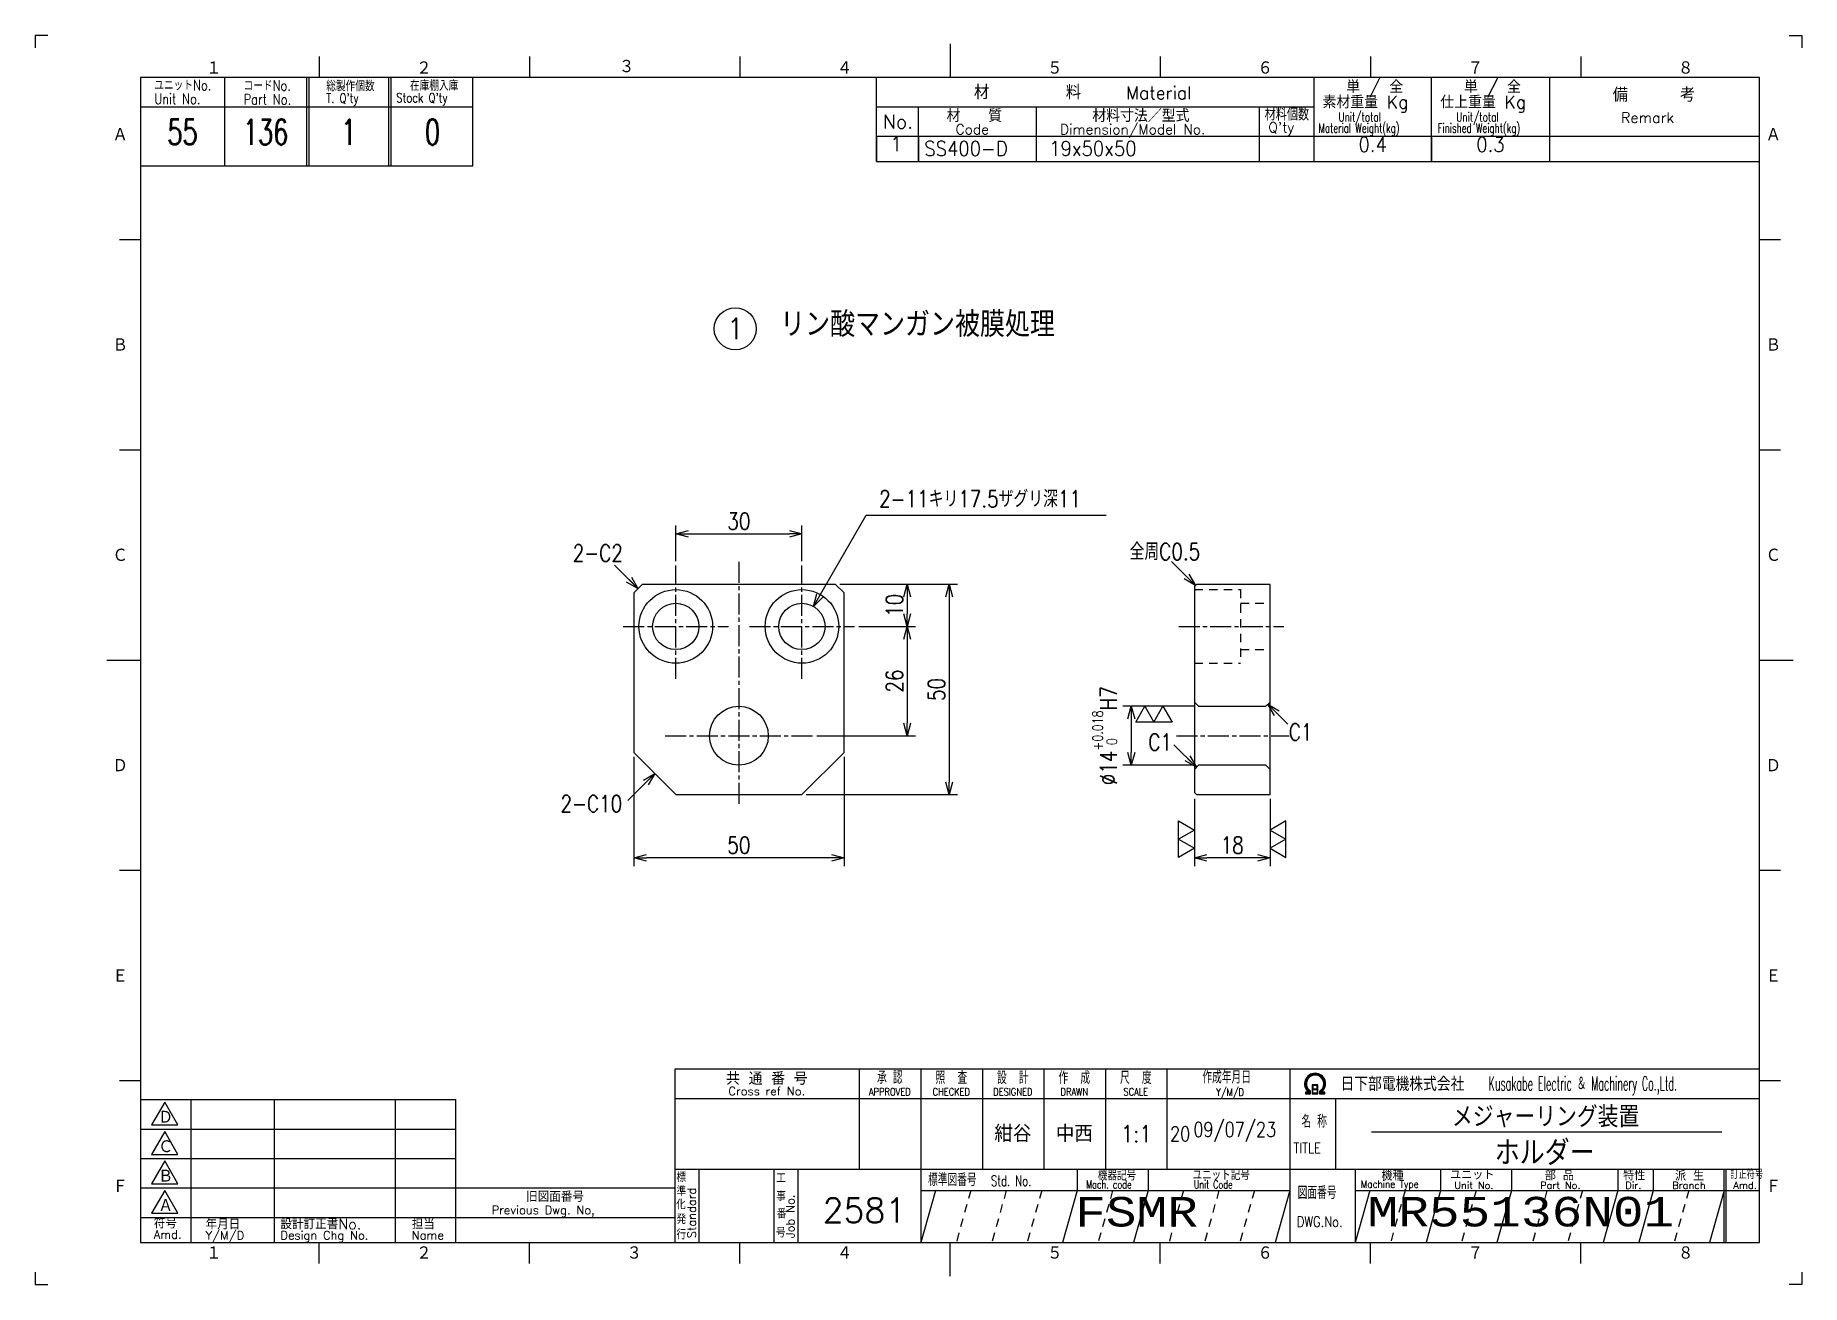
# Model space of a CAD drawing. Extents: x 0 to 420, y 0 to 297.
import ezdxf
from ezdxf.enums import TextEntityAlignment as Align

# ---------------------------------------------------------------- set-up
doc = ezdxf.new("R2010")
doc.units = 0
for name, pattern in [('GEN3A', [3.5, 2, -1.5]), ('GEN7A', [7.5, 5, -0.75, 1, -0.75]), ('HIDDEN2', [3.5, 2, -1.5])]:
    doc.linetypes.add(name, pattern=pattern)
doc.layers.get('0').update_dxf_attribs({"linetype": 'CONTINUOUS'})
doc.layers.get('DEFPOINTS').update_dxf_attribs({"linetype": 'CONTINUOUS'})
for name, color, linetype in [('2', 5, 'CONTINUOUS'), ('5', 3, 'CONTINUOUS'), ('6', 52, 'CONTINUOUS'), ('7A', 4, 'GEN7A'), ('8', 1, 'CONTINUOUS'), ('9', 3, 'HIDDEN2'), ('RAHM2', 1, 'CONTINUOUS'), ('RAHM3', 52, 'CONTINUOUS')]:
    doc.layers.add(name, color=color, linetype=linetype)
doc.styles.add('DIMENSION', font='monotxt.shx', dxfattribs={"bigfont": 'bigfont.shx'})
doc.styles.get("Standard").update_dxf_attribs({"font": 'romans.shx', "width": 0.8, "bigfont": 'extfont.shx'})
doc.dimstyles.new('GEN-ISO', dxfattribs={"dimtxt": 4, "dimasz": 3, "dimexe": 2, "dimexo": 1, "dimgap": 1, "dimtad": 3, "dimdec": 3, "dimrnd": 0.001, "dimdsep": 46, "dimtxsty": 'Standard', "dimblk": 'OPEN30', "dimcen": 0, "dimclrt": 52, "dimadec": 0, "dimazin": 0, "dimtp": 0.1, "dimtm": 0.1, "dimtfac": 0.6, "dimtdec": 3, "dimtmove": 2, "dimatfit": 3, "dimldrblk": 'OPEN30', "dimfxl": 0, "dimarcsym": 0})

# ---------------------------------------------------------------- blocks, each defined once
blk = doc.blocks.new('1A3ﾌﾞﾋﾝ')
at = {"layer": 'RAHM2', "color": 5, "linetype": 'Continuous'}
for p, q in [((3, 297), (0, 297)), ((0, 297), (0, 294)), ((217.5, 295), (217.5, 287)), ((417, 297), (420, 297)), ((420, 297), (420, 294)), ((67.5, 292), (67.5, 287)), ((117.5, 292), (117.5, 287)), ((167.5, 292), (167.5, 287)), ((267.5, 292), (267.5, 287)), ((317.5, 292), (317.5, 287)), ((367.5, 292), (367.5, 287)), ((410, 287), (25, 287)), ((25, 287), (25, 10)), ((104, 266), (104, 287)), ((410, 10), (410, 287)), ((25, 266), (64.5, 266)), ((64.5, 266), (104, 266)), ((20, 248.5), (25, 248.5)), ((410, 248.5), (415, 248.5)), ((20, 198.5), (25, 198.5)), ((410, 198.5), (415, 198.5)), ((17, 148.5), (25, 148.5)), ((410, 148.5), (418, 148.5)), ((20, 98.5), (25, 98.5)), ((410, 98.5), (415, 98.5)), ((20, 48.5), (25, 48.5)), ((410, 48.5), (415, 48.5)), ((25, 10), (410, 10)), ((67.5, 5), (67.5, 10)), ((117.5, 5), (117.5, 10)), ((217.5, 2), (217.5, 10)), ((267.5, 5), (267.5, 10)), ((317.5, 5), (317.5, 10)), ((367.5, 5), (367.5, 10)), ((0, 3), (0, 0)), ((0, 0), (3, 0)), ((420, 0), (417, 0)), ((420, 3), (420, 0))]:
    blk.add_line(p, q, dxfattribs=at)
at = {"layer": 'RAHM2', "color": 7, "linetype": 'Continuous'}
for p, q in [((45, 287), (45, 266)), ((64.5, 287), (64.5, 266)), ((65, 287), (65, 266)), ((84, 287), (84, 266)), ((84.5, 287), (84.5, 266)), ((200, 267), (200, 287)), ((304, 287), (304, 267)), ((332, 267), (332, 287)), ((360, 287), (360, 267)), ((25, 280), (64.5, 280)), ((64.5, 280), (104, 280)), ((200, 280), (304, 280)), ((210, 267), (210, 280)), ((238, 280), (238, 267)), ((291, 280), (291, 267)), ((200, 273), (410, 273)), ((200, 267), (410, 267)), ((195.93, 51.26), (195.93, 27.42)), ((210.55, 51.26), (210.55, 10)), ((225.18, 51.26), (225.18, 27.42)), ((239.8, 51.26), (239.8, 27.42)), ((254.43, 51.26), (254.43, 27.42)), ((269.05, 51.26), (269.05, 27.42)), ((298.3, 51.26), (298.3, 10)), ((25, 44), (100, 44)), ((37, 44), (37, 10)), ((56.8, 44), (56.8, 10)), ((85.6, 44), (85.6, 10)), ((100, 10), (100, 44)), ((152.05, 44.26), (410, 44.26)), ((269.05, 44.26), (269.05, 27.42)), ((298.3, 44.26), (298.3, 44.26)), ((309.17, 44.26), (309.17, 27.42)), ((25, 37), (100, 37)), ((25, 30), (100, 30)), ((152.05, 27.42), (410, 27.42)), ((157.77, 27.42), (157.77, 10)), ((175.59, 27.42), (175.59, 10)), ((181.3, 27.42), (181.3, 10)), ((247.73, 27.42), (247.73, 22.42)), ((264.59, 27.42), (264.59, 22.42)), ((313.83, 27.42), (313.83, 10)), ((334.15, 27.42), (334.15, 22.42)), ((351, 27.42), (351, 22.42)), ((376.29, 27.42), (376.29, 22.42)), ((384.72, 27.42), (384.72, 22.42)), ((401.57, 10), (401.57, 27.42)), ((402.07, 10), (402.07, 27.42)), ((25, 23), (100, 23)), ((100, 23), (152.05, 23)), ((210.55, 22.42), (298.3, 22.42)), ((313.83, 22.42), (410, 22.42)), ((25, 16), (100, 16)), ((100, 16), (152.05, 16)), ((167.5, 5), (167.5, 10))]:
    blk.add_line(p, q, dxfattribs=at)
at = {"layer": 'RAHM2', "color": 3, "linetype": 'Continuous'}
for p, q in [((317.73, 36.35), (401.03, 36.35)), ((214.02, 22.42), (210.55, 10)), ((247.73, 22.42), (244.26, 10)), ((264.59, 22.42), (261.12, 10)), ((298.3, 22.42), (294.83, 10)), ((334.15, 22.42), (330.68, 10)), ((351, 22.42), (347.54, 10)), ((376.29, 22.42), (372.82, 10)), ((384.72, 22.42), (381.25, 10))]:
    blk.add_line(p, q, dxfattribs=at)
at = {"layer": 'RAHM2', "color": 3, "linetype": 'GEN3A'}
for p, q in [((222.44, 22.42), (218.98, 10)), ((230.87, 22.42), (227.41, 10)), ((239.3, 22.42), (235.84, 10)), ((256.16, 22.42), (252.69, 10)), ((273.01, 22.42), (269.55, 10)), ((281.44, 22.42), (277.98, 10)), ((289.87, 22.42), (286.41, 10)), ((325.72, 22.42), (322.25, 10)), ((342.57, 22.42), (339.11, 10)), ((359.43, 22.42), (355.97, 10)), ((367.86, 22.42), (364.39, 10)), ((393.14, 22.42), (389.68, 10))]:
    blk.add_line(p, q, dxfattribs=at)
at = {"layer": 'RAHM2', "color": 5, "linetype": 'Continuous'}
blk.add_lwpolyline([(410, 51.26), (152.05, 51.26), (152.05, 10)], dxfattribs=at)
at = {"layer": 'RAHM2', "color": 7, "linetype": 'Continuous'}
for points in [[(303.62, 47.51), (303.62, 45.4), (304.92, 45.4), (304.92, 47.51), (303.62, 47.51)], [(303.77, 47.36), (303.77, 46.53), (304.77, 46.53), (304.77, 47.36), (303.77, 47.36)], [(304.77, 46.38), (304.77, 45.55), (303.77, 45.55), (303.77, 46.38), (304.77, 46.38)], [(302.02, 45.4), (303.22, 45.4), (303.22, 46.01)], [(302.02, 45.58), (302.97, 45.58), (302.97, 45.91)], [(302.72, 45.82), (302.72, 45.75), (302.02, 45.75), (302.02, 45.4)], [(305.32, 45.98), (305.32, 45.4), (306.58, 45.4), (306.58, 45.75), (305.85, 45.75), (305.85, 45.8)], [(305.57, 45.87), (305.57, 45.58), (306.58, 45.58)]]:
    blk.add_lwpolyline(points, dxfattribs=at)
for points in [[(30.79, 43.41), (27.65, 37.97), (33.92, 37.97)], [(30.79, 36.41), (27.65, 30.97), (33.92, 30.97)], [(30.79, 29.41), (27.65, 23.97), (33.92, 23.97)], [(30.79, 22.41), (27.65, 16.97), (33.92, 16.97)]]:
    blk.add_lwpolyline(points, close=True, dxfattribs=at)
at = {"layer": 'RAHM2', "color": 3, "linetype": 'Continuous'}
for points in [[(317.29, 22.42), (313.83, 10)], [(401.57, 22.42), (401.57, 22.42), (398.11, 10)]]:
    blk.add_lwpolyline(points, dxfattribs=at)
at = {"layer": 'RAHM2', "color": 7, "linetype": 'Continuous'}
for radius, start, end in [(2.5, 308.2706, 230.8952), (2.28, 303.9949, 234.4013), (2.06, 299.8294, 238.4756)]:
    blk.add_arc((304.3, 47.76), radius, start, end, dxfattribs=at)
at = {"layer": 'RAHM2', "color": 5, "linetype": 'Continuous'}
for s, p in [('１', (40.6, 287.58)), ('２', (90.6, 287.58)), ('４', (190.6, 287.58)), ('５', (240.6, 287.58)), ('６', (290.6, 287.58)), ('７', (340.6, 287.58)), ('８', (390.6, 287.58)), ('Ａ', (18.36, 271.74)), ('Ａ', (411.44, 271.74)), ('Ｂ', (18.36, 221.74)), ('Ｂ', (411.44, 221.74)), ('Ｃ', (18.36, 171.74)), ('Ｃ', (411.44, 171.74)), ('Ｄ', (18.36, 121.74)), ('Ｄ', (411.44, 121.74)), ('Ｅ', (18.36, 71.74)), ('Ｅ', (411.44, 71.74)), ('Ｆ', (18.36, 21.74)), ('Ｆ', (411.44, 21.74)), ('１', (40.6, 5.87)), ('２', (90.6, 5.87)), ('３', (140.6, 5.87)), ('４', (190.6, 5.87)), ('５', (240.6, 5.87)), ('６', (290.6, 5.87)), ('７', (340.6, 5.87)), ('８', (390.6, 5.87))]:
    blk.add_text(s, height=3.31, dxfattribs=at).set_placement(p)
blk.add_text('３', height=3.31, dxfattribs=at).set_placement((140.6, 289.58), align=Align.MIDDLE)
at = {"layer": 'RAHM2', "color": 7, "linetype": 'Continuous'}
for s, height, width, p in [('ユニットNo.', 2.5, 0.8, (28.29, 283.92)), ('コードNo.', 2.5, 0.8, (49.52, 283.81)), ('総製作個数', 2.5, 0.8, (69.17, 283.72)), ('在庫棚入庫', 2.5, 0.8, (89.08, 283.82)), ('Unit No.', 2.5, 0.8, (28.29, 280.64)), ('Part No.', 2.5, 0.8, (49.52, 280.53)), ("T. Q'ty", 2.2, 0.8, (69.17, 280.96)), ("Stock Q'ty", 2.2, 0.8, (85.8, 281.06)), ('材料個数', 3, 0.8, (292.32, 276.75)), ('Unit/total', 2.2, 0.7, (309.86, 276.49)), ('Unit/total', 2.2, 0.7, (337.86, 276.49)), ('Material Weight(kg)', 2.2, 0.68, (305.1, 273.86)), ('Finished Weight(kg)', 2.2, 0.68, (333.46, 273.86)), ('作成年月日', 3, 0.7, (277.49, 47.82)), ('Y/M/D', 1.8, 0.8, (280.79, 44.87)), ('Kusakabe Electric ＆ Machinery Co.,Ltd.', 3.3108, 0.5, (345.56, 46.19)), ('名 称', 3, 0.7, (301.06, 37.33)), ('20', 3.5, 0.8, (269.81, 34.08)), ('TITLE', 2.5, 0.8, (299.18, 31.25)), ('標準図番号', 3, 0.7, (212.26, 23.44)), ('Std. No.', 2.5, 0.7, (227.23, 23.44)), ('機器記号', 2.5, 0.7, (252.65, 24.77)), ('ユニット記号', 2.5, 0.7, (275.14, 24.85)), ('訂正符号', 2, 0.7, (403.01, 25.16)), ('Mach. code', 2, 0.7, (249.86, 22.83)), ('Unit Code', 2, 0.7, (275.45, 22.83)), ('図面番号', 3, 0.7, (300.15, 20.37)), ('Machine Type', 1.7, 0.9, (315.15, 23.05))]:
    blk.add_text(s, height=height, dxfattribs=dict(at, width=width)).set_placement(p)
for s, height, p in [('単 / 全', 3, (311.71, 283.26)), ('単 / 全', 3, (339.71, 283.26)), ('材\u3000\u3000\u3000\u3000\u3000料', 3.311, (223.18, 281.82)), ('Material', 3, (259.34, 281.82)), ('素材重量 Kg', 3, (306.08, 279.63)), ('仕上重量 Kg', 3, (334.08, 279.63)), ('備     考', 3.311, (375.08, 281.21)), ('No.', 3.311, (201.5, 274.82)), ('材\u3000\u3000質', 3, (216.68, 276.39)), ('材料寸法／型式', 3, (251.33, 276.39)), ('Remark', 2.5, (377.03, 276.16)), ('Code', 2.4, (218.82, 273.45)), ('Dimension/Model No.', 2.4, (243.65, 273.45)), ("Q'ty", 2.4, (293.19, 273.93)), ('Ｄ', 3.2, (29.23, 38.2)), ('Ｃ', 3.2, (29.23, 31.2)), ('Ｂ', 3.2, (29.23, 24.2)), ('標', 2, (152.44, 24.43)), ('工', 2, (176.15, 24.24)), ('機種', 2.4, (320.08, 24.76)), ('ユニット', 2.4, (336.39, 24.96)), ('部 品', 2.4, (358.93, 24.79)), ('特性', 2.4, (377.55, 24.78)), ('派 生', 2.4, (389.89, 24.72)), ('旧図面番号', 2.5, (116.71, 19.69)), ('準', 2, (152.47, 21.11)), ('事', 2, (176.17, 19.92)), ('Unit No.', 1.7, (337.39, 22.76)), ('Part No.', 1.7, (357.81, 22.76)), ('Dir.', 1.7, (378.09, 22.76)), ('Branch', 1.7, (389.24, 22.76)), ('Amd.', 1.7, (403.74, 22.76)), ('Ａ', 3.2, (29.23, 17.2)), ('Previous Dwg. No,', 2, (108.5, 16.75)), ('化', 2, (152.37, 17.95)), ('番', 2, (176.31, 15.76)), ('Amd.', 2, (28.17, 10.93)), ('符号', 2.5, (28.17, 13.37)), ('Y/M/D', 2, (40.49, 10.7)), ('年月日', 2.5, (40.49, 13.14)), ('設計訂正書No.', 2.5, (58.29, 13.18)), ('Design Chg No.', 2, (58.29, 10.75)), ('担当', 2.5, (89.5, 13.18)), ('Name', 2, (89.5, 10.75)), ('行', 2, (152.46, 10.82)), ('発', 2, (152.46, 14.47)), ('号', 2, (176.11, 11.28))]:
    blk.add_text(s, height=height, dxfattribs=at).set_placement(p)
for s, height, p in [('共 通 番 号', 3, (173.93, 49.14)), ('Cross ref No.', 2, (173.93, 46.01))]:
    blk.add_text(s, height=height, dxfattribs=at).set_placement(p, align=Align.MIDDLE)
for s, height, width, p in [('承 認', 3, 0.7, (203.18, 49.35)), ('照  査', 3, 0.7, (217.8, 49.35)), ('設  計', 3, 0.7, (232.43, 49.35)), ('作  成', 3, 0.7, (247.05, 49.35)), ('尺  度', 3, 0.7, (261.67, 49.35)), ('APPROVED', 1.8, 0.8, (203.18, 45.85)), ('CHECKED', 1.8, 0.8, (217.8, 45.85)), ('DESIGNED', 1.8, 0.8, (232.43, 45.85)), ('DRAWN', 1.8, 0.8, (247.05, 45.85)), ('SCALE', 1.8, 0.8, (261.67, 45.85)), ('DWG.No.', 2.5, 0.8, (305.41, 14.96))]:
    blk.add_text(s, height=height, dxfattribs=dict(at, width=width)).set_placement(p, align=Align.MIDDLE)
at = {"layer": 'RAHM2', "color": 7, "linetype": 'Continuous', "width": 0.844147}
blk.add_text('日下部電機株式会社', height=3.311, dxfattribs=at).set_placement((310.35, 46.06), (339.79, 46.06), align=Align.FIT)
at = {"layer": 'RAHM2', "color": 7, "linetype": 'Continuous'}
for s, p in [('Standard', (157.07, 11.05)), ('Job No.', (180.5, 11.05))]:
    blk.add_text(s, height=2, rotation=90, dxfattribs=at).set_placement(p)
at = {"layer": 'RAHM2', "color": 5, "linetype": 'Continuous', "width": 0.7}
for tag, p in [('HEADER3', (35, 274.01)), ('HEADER4', (54.75, 274)), ('HEADER15', (74.49, 274)), ('HEADER16', (94.43, 274))]:
    blk.add_attdef(tag, text='', height=6, dxfattribs=at).set_placement(p, align=Align.MIDDLE)
at = {"layer": 'RAHM2', "color": 7, "linetype": 'Continuous'}
blk.add_attdef('HEADER5', text='', height=2.5, dxfattribs=at).set_placement((63.69, 267.1), align=Align.BOTTOM_RIGHT)
for tag, height, width, p in [('HEADER1', 5, 0.9, (359.12, 40.15)), ('HEADER25', 3.2, 0.63, (46.91, 40.38)), ('HEADER23', 3.33, 0.8, (71.4, 40.2)), ('HEADER24', 3.5, 0.8, (92.57, 40.22)), ('HEADER7', 5, 0.8, (174.38, 35.8)), ('GEN-TITLE-SCA', 4, 0.85, (261.79, 35.85)), ('HEADER22', 3.2, 0.63, (46.91, 33.38)), ('HEADER20', 3.33, 0.8, (71.4, 33.2)), ('HEADER21', 3.5, 0.8, (92.57, 33.22)), ('HEADER2', 6, 0.9, (358.89, 31.68)), ('HEADER19', 3.2, 0.63, (46.91, 26.38)), ('HEADER17', 3.33, 0.8, (71.4, 26.2)), ('HEADER18', 3.5, 0.8, (92.57, 26.22)), ('HEADER11', 3.2, 0.63, (46.91, 19.38)), ('HEADER9', 3.33, 0.8, (71.4, 19.2)), ('HEADER10', 3.5, 0.8, (92.57, 19.22)), ('HEADER14', 3.31, 0.8, (126.54, 12.82))]:
    blk.add_attdef(tag, text='', height=height, dxfattribs=dict(at, width=width)).set_placement(p, align=Align.MIDDLE)
for tag, p in [('HEADER27', (232.45, 36.09)), ('HEADER26', (247.07, 36.09))]:
    blk.add_attdef(tag, text='', height=4, dxfattribs=at).set_placement(p, align=Align.MIDDLE)
at = {"layer": 'RAHM2', "color": 7, "linetype": 'Continuous', "width": 0.8}
blk.add_attdef('GEN-TITLE-DAT', text='', height=3.5, dxfattribs=at).set_placement((275.35, 34.1), align=Align.BOTTOM_LEFT)
at = {"layer": 'RAHM2', "color": 5, "linetype": 'Continuous'}
blk.add_attdef('HEADER6', text='', height=5.8, dxfattribs=at).set_placement((207.09, 13.03), align=Align.BOTTOM_RIGHT)
at = {"layer": 'RAHM2', "color": 5, "linetype": 'Continuous', "style": 'DIMENSION', "width": 1.2}
for tag, p in [('HEADER13', (213.56, 11.75)), ('HEADER12', (247.26, 11.72)), ('GEN-TITLE-DWG', (316.79, 11.74))]:
    blk.add_attdef(tag, text='', height=7.02, dxfattribs=at).set_placement(p, align=Align.BOTTOM_LEFT)
at = {"layer": 'RAHM2', "color": 5, "linetype": 'Continuous', "style": 'DIMENSION'}
blk.add_attdef('HEADER8', text='', height=7.02, dxfattribs=at).set_placement((408.58, 11.71), align=Align.BOTTOM_RIGHT)
blk = doc.blocks.new('GENBALLOON1')
blk.add_circle((0, 0), 5)
at = {"flags": 1}
blk.add_attdef('GEN_PARENT', text='', height=2.5, dxfattribs=at).set_placement((0, 0), align=Align.MIDDLE)
blk.add_attdef('REF_NO', text='', height=3.5).set_placement((0, 0), align=Align.MIDDLE)
at = {"color": 7, "flags": 1}
for tag, p in [('5GENINF', (6.43, 0.96)), ('6GENINF', (6.43, 0.63)), ('7GENINF', (6.43, 0.3)), ('8GENINF', (6.43, -0.04)), ('9GENINF', (6.43, -0.37)), ('3GENINF', (6.43, -2.34)), ('4GENINF', (6.43, -2.67)), ('10GENINF', (6.43, -0.7)), ('11GENINF', (6.43, -1)), ('12GENINF', (6.43, -1.34)), ('13GENINF', (6.43, -1.67)), ('14GENINF', (6.43, -2)), ('15GENINF', (6.43, -3)), ('16GENINF', (6.43, -3.34)), ('17GENINF', (6.43, -3.7)), ('18GENINF', (6.43, -4.04)), ('19GENINF', (6.43, -4.37)), ('20GENINF', (6.43, -4.7)), ('21GENINF', (6.43, -5.04)), ('22GENINF', (6.43, -5.37))]:
    blk.add_attdef(tag, p, '', height=0.2, dxfattribs=at)
blk = doc.blocks.new('STDBUHIN')
at = {"color": 7}
for p, q in [((0, 0), (0, -6)), ((10, 0), (10, -6)), ((38, 0), (38, -6)), ((91, 0), (91, -6)), ((104, 0), (104, -6)), ((132, 0), (132, -6)), ((160, 0), (160, -6)), ((0, -6), (210, -6))]:
    blk.add_line(p, q, dxfattribs=at)
at = {"layer": 'RAHM3', "color": 7, "width": 0.9}
for tag, p in [('1GENST', (4.710911, -4.609434)), ('4GENST', (96.434633, -4.658422)), ('5GENST', (118, -4.729)), ('6GENST', (146, -4.729))]:
    blk.add_attdef(tag, text='', height=3.5, dxfattribs=at).set_placement(p, align=Align.BOTTOM_CENTER)
at = {"layer": 'RAHM3', "color": 7}
for tag, p, width in [('2GENST', (11.373533, -4.658422), 0.8), ('3GENST', (41.070972, -4.658422), 0.8), ('7GENST', (162.759538, -4.671383), 0.9)]:
    blk.add_attdef(tag, p, '', height=3.5, dxfattribs=dict(at, width=width))
blk = doc.blocks.new('_Open30')
at = {"color": 0, "linetype": 'ByBlock', "lineweight": -2}
for p, q in [((-1, 0.27), (0, 0)), ((0, 0), (-1, -0.27)), ((0, 0), (-1, 0))]:
    blk.add_line(p, q, dxfattribs=at)
blk = doc.blocks.new('*D5')
at = {"layer": '5', "color": 0, "lineweight": -2}
for p, q in [((207.29, 153.49), (207.29, 133.49)), ((185.79, 130.49), (209.29, 130.49))]:
    blk.add_line(p, q, dxfattribs=at)
at = {"layer": 'DEFPOINTS', "color": 0}
for p in [(194.79, 156.49), (184.79, 130.49), (207.29, 130.49)]:
    blk.add_point(p, dxfattribs=at)
at = {"layer": '5', "color": 0, "lineweight": -2, "xscale": 3, "yscale": 3, "zscale": 3}
for p, rotation in [((207.29, 156.49), 90), ((207.29, 130.49), 270)]:
    blk.add_blockref('_Open30', p, dxfattribs=dict(at, rotation=rotation))
at = {"layer": '5', "color": 52, "insert": (204.29, 143.49), "char_height": 4, "attachment_point": 5, "rotation": 90}
blk.add_mtext('26', dxfattribs=at)
blk = doc.blocks.new('*D6')
at = {"layer": '5', "color": 0, "lineweight": -2}
for p, q in [((193.29, 166.49), (209.29, 166.49)), ((207.29, 163.49), (207.29, 159.49)), ((195.79, 156.49), (209.29, 156.49))]:
    blk.add_line(p, q, dxfattribs=at)
at = {"layer": 'DEFPOINTS', "color": 0}
for p in [(192.29, 166.49), (194.79, 156.49), (207.29, 156.49)]:
    blk.add_point(p, dxfattribs=at)
at = {"layer": '5', "color": 0, "lineweight": -2, "xscale": 3, "yscale": 3, "zscale": 3}
for p, rotation in [((207.29, 166.49), 90), ((207.29, 156.49), 270)]:
    blk.add_blockref('_Open30', p, dxfattribs=dict(at, rotation=rotation))
at = {"layer": '5', "color": 52, "insert": (204.29, 161.49), "char_height": 4, "attachment_point": 5, "rotation": 90}
blk.add_mtext('10', dxfattribs=at)
blk = doc.blocks.new('*D7')
at = {"layer": '5', "color": 0, "lineweight": -2}
for p, q in [((191.29, 166.49), (219.29, 166.49)), ((217.29, 163.49), (217.29, 119.49)), ((183.29, 116.49), (219.29, 116.49))]:
    blk.add_line(p, q, dxfattribs=at)
at = {"layer": 'DEFPOINTS', "color": 0}
for p in [(190.29, 166.49), (182.29, 116.49), (217.29, 116.49)]:
    blk.add_point(p, dxfattribs=at)
at = {"layer": '5', "color": 0, "lineweight": -2, "xscale": 3, "yscale": 3, "zscale": 3}
for p, rotation in [((217.29, 166.49), 90), ((217.29, 116.49), 270)]:
    blk.add_blockref('_Open30', p, dxfattribs=dict(at, rotation=rotation))
at = {"layer": '5', "color": 52, "insert": (214.29, 141.49), "char_height": 4, "attachment_point": 5, "rotation": 90}
blk.add_mtext('50', dxfattribs=at)
blk = doc.blocks.new('*D8')
at = {"layer": '5', "color": 0, "lineweight": -2}
for p, q in [((142.29, 125.49), (142.29, 99.49)), ((192.29, 125.49), (192.29, 99.49)), ((189.29, 101.49), (145.29, 101.49))]:
    blk.add_line(p, q, dxfattribs=at)
at = {"layer": 'DEFPOINTS', "color": 0}
for p in [(142.29, 126.49), (192.29, 126.49), (142.29, 101.49)]:
    blk.add_point(p, dxfattribs=at)
at = {"layer": '5', "color": 0, "lineweight": -2, "xscale": 3, "yscale": 3, "zscale": 3, "rotation": 180}
blk.add_blockref('_Open30', (142.29, 101.49), dxfattribs=at)
at = {"layer": '5', "color": 0, "lineweight": -2, "xscale": 3, "yscale": 3, "zscale": 3}
blk.add_blockref('_Open30', (192.29, 101.49), dxfattribs=at)
at = {"layer": '5', "color": 52, "insert": (167.29, 104.49), "char_height": 4, "attachment_point": 5}
blk.add_mtext('50', dxfattribs=at)
blk = doc.blocks.new('*D9')
at = {"layer": '5', "color": 0, "lineweight": -2}
for p, q in [((152.29, 171.99), (152.29, 180.49)), ((155.29, 178.49), (179.29, 178.49)), ((182.29, 171.99), (182.29, 180.49))]:
    blk.add_line(p, q, dxfattribs=at)
at = {"layer": 'DEFPOINTS', "color": 0}
for p in [(182.29, 178.49), (152.29, 170.99), (182.29, 170.99)]:
    blk.add_point(p, dxfattribs=at)
at = {"layer": '5', "color": 0, "lineweight": -2, "xscale": 3, "yscale": 3, "zscale": 3, "rotation": 180}
blk.add_blockref('_Open30', (152.29, 178.49), dxfattribs=at)
at = {"layer": '5', "color": 0, "lineweight": -2, "xscale": 3, "yscale": 3, "zscale": 3}
blk.add_blockref('_Open30', (182.29, 178.49), dxfattribs=at)
at = {"layer": '5', "color": 52, "insert": (167.29, 181.49), "char_height": 4, "attachment_point": 5}
blk.add_mtext('30', dxfattribs=at)
blk = doc.blocks.new('*D10')
at = {"layer": '5', "color": 0, "lineweight": -2}
for p, q in [((275.59, 137.49), (258.59, 137.49)), ((260.59, 134.49), (260.59, 126.49)), ((275.59, 123.49), (258.59, 123.49))]:
    blk.add_line(p, q, dxfattribs=at)
at = {"layer": 'DEFPOINTS', "color": 0}
for p in [(276.59, 137.49), (260.59, 123.49), (276.59, 123.49)]:
    blk.add_point(p, dxfattribs=at)
at = {"layer": '5', "color": 0, "lineweight": -2, "xscale": 3, "yscale": 3, "zscale": 3}
for p, rotation in [((260.59, 137.49), 90), ((260.59, 123.49), 270)]:
    blk.add_blockref('_Open30', p, dxfattribs=dict(at, rotation=rotation))
at = {"layer": '5', "color": 52, "insert": (254.29, 130.49), "char_height": 4, "attachment_point": 5, "rotation": 90}
blk.add_mtext('%%C14{\\H2.400000;\\S+0.018^  0;}H7', dxfattribs=at)
blk = doc.blocks.new('*D11')
at = {"layer": '5', "color": 0, "lineweight": -2}
for p, q in [((275.59, 115.49), (275.59, 99.49)), ((293.59, 115.49), (293.59, 99.49)), ((290.59, 101.49), (278.59, 101.49))]:
    blk.add_line(p, q, dxfattribs=at)
at = {"layer": 'DEFPOINTS', "color": 0}
for p in [(275.59, 116.49), (293.59, 116.49), (275.59, 101.49)]:
    blk.add_point(p, dxfattribs=at)
at = {"layer": '5', "color": 0, "lineweight": -2, "xscale": 3, "yscale": 3, "zscale": 3, "rotation": 180}
blk.add_blockref('_Open30', (275.59, 101.49), dxfattribs=at)
at = {"layer": '5', "color": 0, "lineweight": -2, "xscale": 3, "yscale": 3, "zscale": 3}
blk.add_blockref('_Open30', (293.59, 101.49), dxfattribs=at)
at = {"layer": '5', "color": 52, "insert": (284.59, 104.49), "char_height": 4, "attachment_point": 5}
blk.add_mtext('18', dxfattribs=at)

msp = doc.modelspace()

# ---------------------------------------------------------------- linework, layer by layer
at = {"layer": '2'}
for p, q in [((144.2864, 166.4862), (142.2864, 164.4862)), ((142.2864, 164.4862), (142.2864, 126.4862)), ((190.2864, 166.4862), (144.2864, 166.4862)), ((192.2864, 164.4862), (190.2864, 166.4862)), ((192.2864, 126.4862), (192.2864, 164.4862)), ((276.0891, 166.4862), (275.5891, 165.9862)), ((275.5891, 165.9862), (275.5891, 116.9862)), ((293.5891, 166.4862), (276.0891, 166.4862)), ((293.5891, 116.4862), (293.5891, 166.4862)), ((276.5891, 137.4862), (275.5891, 138.4862)), ((276.5891, 137.4862), (292.5891, 137.4862)), ((292.5891, 137.4862), (293.5891, 138.4862)), ((142.2864, 126.4862), (152.2864, 116.4862)), ((182.2864, 116.4862), (192.2864, 126.4862)), ((276.5891, 123.4862), (275.5891, 122.4862)), ((292.5891, 123.4862), (276.5891, 123.4862)), ((292.5891, 123.4862), (293.5891, 122.4862)), ((152.2864, 116.4862), (182.2864, 116.4862)), ((275.5891, 116.9862), (276.0891, 116.4862)), ((276.0891, 116.4862), (293.5891, 116.4862))]:
    msp.add_line(p, q, dxfattribs=at)
for centre, radius in [((152.2864, 156.4862), 8.75), ((182.2864, 156.4862), 8.75), ((152.2864, 156.4862), 5.5), ((182.2864, 156.4862), 5.5), ((167.2864, 130.4862), 7)]:
    msp.add_circle(centre, radius, dxfattribs=at)
at = {"layer": '5'}
msp.add_line((197.5724, 182.9623), (254.6541, 182.9623), dxfattribs=at)
at = {"layer": '7A'}
for p, q in [((152.2864, 143.9862), (152.2864, 170.9862)), ((167.2864, 171.8144), (167.2864, 113.9862)), ((182.2864, 143.9862), (182.2864, 170.9862)), ((139.7864, 156.4862), (164.7864, 156.4862)), ((169.7864, 156.4862), (194.7864, 156.4862)), ((271.8754, 156.4862), (296.8769, 156.4862)), ((149.7864, 130.4862), (184.7864, 130.4862)), ((271.3278, 130.4862), (298.1548, 130.4862))]:
    msp.add_line(p, q, dxfattribs=at)
at = {"layer": '8'}
for points in [[(263.8032, 137.4862), (265.9682, 133.7362), (261.6382, 133.7362), (263.8032, 137.4862)], [(268.1332, 137.4862), (270.2982, 133.7362), (265.9682, 133.7362), (268.1332, 137.4862)], [(275.5891, 108.0617), (271.8391, 105.8967), (271.8391, 110.2267), (275.5891, 108.0617)], [(293.5891, 108.0617), (297.3391, 105.8967), (297.3391, 110.2267), (293.5891, 108.0617)], [(275.5891, 103.7317), (271.8391, 101.5667), (271.8391, 105.8967), (275.5891, 103.7317)], [(293.5891, 103.7317), (297.3391, 101.5667), (297.3391, 105.8967), (293.5891, 103.7317)]]:
    msp.add_lwpolyline(points, close=True, dxfattribs=at)
at = {"layer": '9'}
for p, q in [((275.5891, 165.2362), (286.5891, 165.2362)), ((286.5891, 165.2362), (286.5891, 147.7362)), ((286.5891, 161.9862), (293.5891, 161.9862)), ((275.5891, 147.7362), (286.5891, 147.7362)), ((286.5891, 150.9862), (293.5891, 150.9862))]:
    msp.add_line(p, q, dxfattribs=at)

# ---------------------------------------------------------------- block references
at = {"layer": '2'}
msp.add_blockref('1A3ﾌﾞﾋﾝ', (0, 0), dxfattribs=at).add_auto_attribs({'GEN-TITLE-DWG': 'MR55136N01', 'GEN-TITLE-DAT': '09/07/23', 'GEN-TITLE-SCA': '1:1', 'HEADER1': 'メジャーリング装置', 'HEADER2': 'ホルダー', 'HEADER3': '55', 'HEADER4': '136', 'HEADER6': '2581', 'HEADER12': 'FSMR', 'HEADER15': '1', 'HEADER16': '0', 'HEADER27': '紺谷', 'HEADER26': '中西'})
at = {"layer": '5'}
ref = msp.add_blockref('GENBALLOON1', (166.4262, 227.2406), dxfattribs=at)
ref.add_attrib('REF_NO', '1', dxfattribs={"color": 7, "height": 5, "width": 0.9}).set_placement((166.4262, 227.2406), align=Align.MIDDLE_CENTER)
at = {"layer": 'RAHM2'}
ref = msp.add_blockref('STDBUHIN', (200, 273), dxfattribs=at)
ref.add_attrib('1GENST', '1', dxfattribs={"layer": 'RAHM3', "color": 7, "height": 3.5, "width": 0.9}).set_placement((204.711, 268.3906), align=Align.BOTTOM_CENTER)
ref.add_attrib('2GENST', 'SS400-D', (211.3736, 268.3416), dxfattribs={"layer": 'RAHM3', "color": 7, "height": 3.5, "width": 0.9})
ref.add_attrib('3GENST', '19x50x50', (241.071, 268.3416), dxfattribs={"layer": 'RAHM3', "color": 7, "height": 3.5, "width": 0.9})
ref.add_attrib('5GENST', '0.4', dxfattribs={"layer": 'RAHM3', "color": 7, "height": 3.5, "width": 0.9}).set_placement((318, 268.271), align=Align.BOTTOM_CENTER)
ref.add_attrib('6GENST', '0.3', dxfattribs={"layer": 'RAHM3', "color": 7, "height": 3.5, "width": 0.9}).set_placement((346, 268.271), align=Align.BOTTOM_CENTER)

# ---------------------------------------------------------------- texts
at = {"layer": '6'}
for s, height, width, p in [('リン酸マンガン被膜処理', 6, 0.9, (177.1036, 225.3004)), ('2-11キリ17.5ザグリ深11', 4, 0.8, (200.6332, 184.8054)), ('全周C0.5', 4, 0.8, (260.2084, 172.2627)), ('2-C2', 4, 0.8, (127.7777, 171.9211)), ('C1', 4, 0.8, (264.6455, 126.9874)), ('C1', 4, 0.8, (298.0655, 129.3714)), ('2-C10', 4, 0.8, (124.8688, 112.341))]:
    msp.add_text(s, height=height, dxfattribs=dict(at, width=width)).set_placement(p)

# ---------------------------------------------------------------- dimensions: what is measured, and where the dimension line sits
at = {"layer": '5'}
for base, p1, p2, picture, middle in [((182.2864, 178.4862), (152.2864, 170.9862), (182.2864, 170.9862), '*D9', (167.2864, 181.4862)), ((142.2864, 101.4862), (192.2864, 126.4862), (142.2864, 126.4862), '*D8', (167.2864, 104.4862)), ((275.5891, 101.4862), (293.5891, 116.4862), (275.5891, 116.4862), '*D11', (284.5891, 104.4862))]:
    dim = msp.add_linear_dim(base=base, p1=p1, p2=p2, dimstyle='GEN-ISO', dxfattribs=at)
    dim.commit()
    dim.dimension.update_dxf_attribs({"geometry": picture, "text_midpoint": middle})
for base, p1, p2, picture, middle in [((217.2864, 116.4862), (190.2864, 166.4862), (182.2864, 116.4862), '*D7', (214.2864, 141.4862)), ((207.2864, 156.4862), (192.2864, 166.4862), (194.7864, 156.4862), '*D6', (204.2864, 161.4862))]:
    dim = msp.add_linear_dim(base=base, p1=p1, p2=p2, angle=90, dimstyle='GEN-ISO', dxfattribs=at)
    dim.commit()
    dim.dimension.update_dxf_attribs({"geometry": picture, "text_midpoint": middle})
dim = msp.add_linear_dim(base=(207.2864, 130.4862), p1=(194.7864, 156.4862), p2=(184.7864, 130.4862), angle=90, dimstyle='GEN-ISO', override={"dimse1": 1}, dxfattribs=at)
dim.commit()
dim.dimension.update_dxf_attribs({"geometry": '*D5', "text_midpoint": (204.2864, 143.4862)})
dim = msp.add_linear_dim(base=(260.5891, 123.4862), p1=(276.5891, 137.4862), p2=(276.5891, 123.4862), angle=90, text='%%C<>H7', dimstyle='GEN-ISO', override={"dimtol": 1, "dimtp": 0.018, "dimtm": 0}, dxfattribs=at)
dim.commit()
dim.dimension.update_dxf_attribs({"geometry": '*D10', "text_midpoint": (254.2891, 130.4862)})

# ---------------------------------------------------------------- leaders
for points in [[(185.0364, 161.2494), (197.5724, 182.9623)], [(276.0891, 122.9862), (270.7434, 128.3318)]]:
    msp.add_leader(points, dimstyle='GEN-ISO', override={"dimtol": 1, "dimtp": 0.018, "dimtm": 0}, dxfattribs=at)
for points in [[(143.2864, 165.4862), (137.6991, 171.0735)], [(275.8391, 166.2362), (270.1779, 171.8974)], [(293.0891, 137.9862), (297.8159, 133.2594)], [(147.2864, 121.4862), (140.8739, 115.0736)]]:
    msp.add_leader(points, dimstyle='GEN-ISO', dxfattribs=at)

doc.saveas('drawing.dxf')
